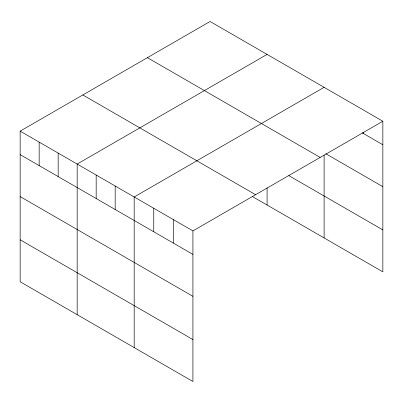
<?xml version="1.0" encoding="UTF-8"?>
<svg xmlns="http://www.w3.org/2000/svg" width="403" height="403" viewBox="0 0 403 403"><rect width="100%" height="100%" fill="white"/><g stroke="black" fill="none" stroke-linecap="round" stroke-linejoin="round"><path stroke-width="0.6" d="M20.15 131.141L192.926 230.894L192.926 381.51L20.15 281.757L20.15 131.141L210.074 21.49L382.85 121.243L382.85 271.859L252.429 196.563M267.088 54.405L77.164 164.056L77.164 314.678M324.108 87.325L134.184 196.976L134.184 347.598M192.926 230.894L382.85 121.243M362.181 132.799L382.85 144.732M325.74 153.709L382.85 186.685M147.397 57.674L320.173 157.427M288.81 175.612L382.85 229.906M82.827 94.957L255.603 194.704M20.15 154.631L192.926 254.384M20.15 196.583L192.926 296.336M20.15 239.805L192.926 339.558M363.269 132.189L363.269 133.423M324.108 155.236L324.108 237.946M267.088 187.753L267.088 205.026M173.345 219.585L173.345 243.074M153.765 208.28L153.765 231.77M115.177 186.005L115.177 209.495M96.171 175.033L96.171 198.523M58.163 153.085L58.163 176.574M39.156 142.113L39.156 165.603"/></g></svg>
